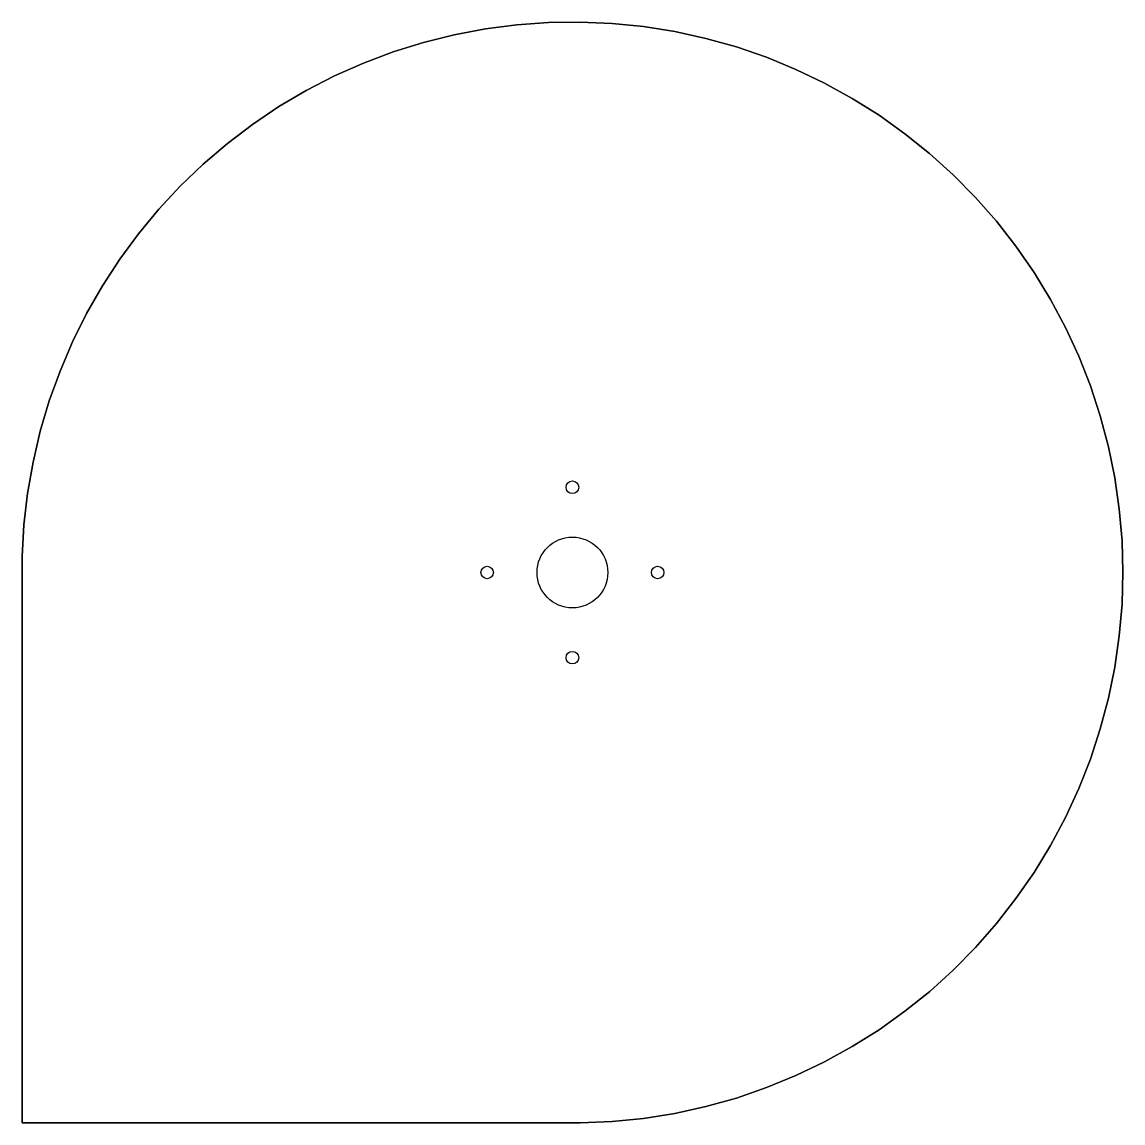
# Model space of a CAD drawing. Header units: millimetres. Extents: x 45 to 325, y 123 to 403.
import ezdxf

# ---------------------------------------------------------------- set-up
doc = ezdxf.new("R2010")
doc.units = ezdxf.units.MM
doc.layers.get('0').update_dxf_attribs({"linetype": 'CONTINUOUS'})

msp = doc.modelspace()

# ---------------------------------------------------------------- linework, layer by layer
for points in [[(45.54, 274.65), (45.08, 266.6), (45.06, 122.59), (187.03, 122.59), (195.09, 122.94), (203.12, 123.75), (211.09, 125.03), (218.97, 126.76), (226.74, 128.94), (234.36, 131.57), (241.83, 134.63), (249.11, 138.11), (256.17, 142.01), (263, 146.31), (269.56, 151), (275.85, 156.06), (281.84, 161.47), (287.5, 167.21), (292.82, 173.28), (297.79, 179.64), (302.38, 186.27), (306.58, 193.16), (310.38, 200.28), (313.76, 207.6), (316.71, 215.11), (319.23, 222.78), (321.29, 230.58), (322.91, 238.48), (324.07, 246.47), (324.77, 254.51), (325, 262.64), (324.77, 270.64), (324.07, 278.67), (322.91, 286.66), (321.29, 294.56), (319.22, 302.36), (316.71, 310.03), (313.75, 317.54), (310.37, 324.86), (306.58, 331.98), (302.38, 338.87), (297.78, 345.51), (292.82, 351.86), (287.49, 357.93), (281.83, 363.67), (275.84, 369.08), (269.56, 374.14), (262.99, 378.83), (256.16, 383.12), (249.1, 387.02), (241.82, 390.51), (234.36, 393.57), (226.73, 396.2), (218.96, 398.38), (211.08, 400.11), (203.11, 401.38), (195.08, 402.19), (187.02, 402.54), (178.95, 402.42), (170.91, 401.84), (162.91, 400.8), (154.98, 399.3), (147.15, 397.34), (139.45, 394.93), (131.9, 392.09), (124.53, 388.82), (117.35, 385.12), (110.4, 381.02), (103.7, 376.52), (97.27, 371.65), (91.14, 366.42), (85.31, 360.83), (79.81, 354.93), (74.67, 348.71), (69.89, 342.21), (65.49, 335.45), (61.49, 328.44), (57.9, 321.22), (54.73, 313.8), (52, 306.2), (49.7, 298.47), (47.86, 290.61), (46.47, 282.67)], [(45.54, 274.65), (46.47, 282.67), (47.86, 290.61), (49.7, 298.47), (52, 306.2), (54.73, 313.8), (57.9, 321.22), (61.49, 328.44), (65.49, 335.45), (69.89, 342.21), (74.67, 348.71), (79.81, 354.93), (85.31, 360.83), (91.14, 366.42), (97.27, 371.65), (103.7, 376.52), (110.4, 381.02), (117.35, 385.12), (124.53, 388.82), (131.9, 392.09), (139.45, 394.93), (147.15, 397.34), (154.98, 399.3), (162.91, 400.8), (170.91, 401.84), (178.95, 402.42), (187.02, 402.54), (195.08, 402.19), (203.11, 401.38), (211.08, 400.11), (218.96, 398.38), (226.73, 396.2), (234.36, 393.57), (241.82, 390.51), (249.1, 387.02), (256.16, 383.12), (262.99, 378.83), (269.56, 374.14), (275.84, 369.08), (281.83, 363.67), (287.49, 357.93), (292.82, 351.86), (297.78, 345.51), (302.38, 338.87), (306.58, 331.98), (310.37, 324.86), (313.75, 317.54), (316.71, 310.03), (319.22, 302.36), (321.29, 294.56), (322.91, 286.66), (324.07, 278.67), (324.77, 270.64), (325, 262.64), (324.77, 254.51), (324.07, 246.47), (322.91, 238.48), (321.29, 230.58), (319.23, 222.78), (316.71, 215.11), (313.76, 207.6), (310.38, 200.28), (306.58, 193.16), (302.38, 186.27), (297.79, 179.64), (292.82, 173.28), (287.5, 167.21), (281.84, 161.47), (275.85, 156.06), (269.56, 151), (263, 146.31), (256.17, 142.01), (249.11, 138.11), (241.83, 134.63), (234.36, 131.57), (226.74, 128.94), (218.97, 126.76), (211.09, 125.03), (203.12, 123.75), (195.09, 122.94), (187.03, 122.59), (45.06, 122.59), (45.08, 266.6)]]:
    msp.add_lwpolyline(points, close=True)
for centre, radius in [((185.01, 284.24), 1.6), ((185.01, 284.24), 1.6), ((185.01, 262.57), 9), ((185.01, 262.57), 9), ((163.34, 262.57), 1.6), ((163.34, 262.57), 1.6), ((206.68, 262.57), 1.6), ((206.68, 262.57), 1.6), ((185.01, 240.9), 1.6), ((185.01, 240.9), 1.6)]:
    msp.add_circle(centre, radius)

doc.saveas('drawing.dxf')
